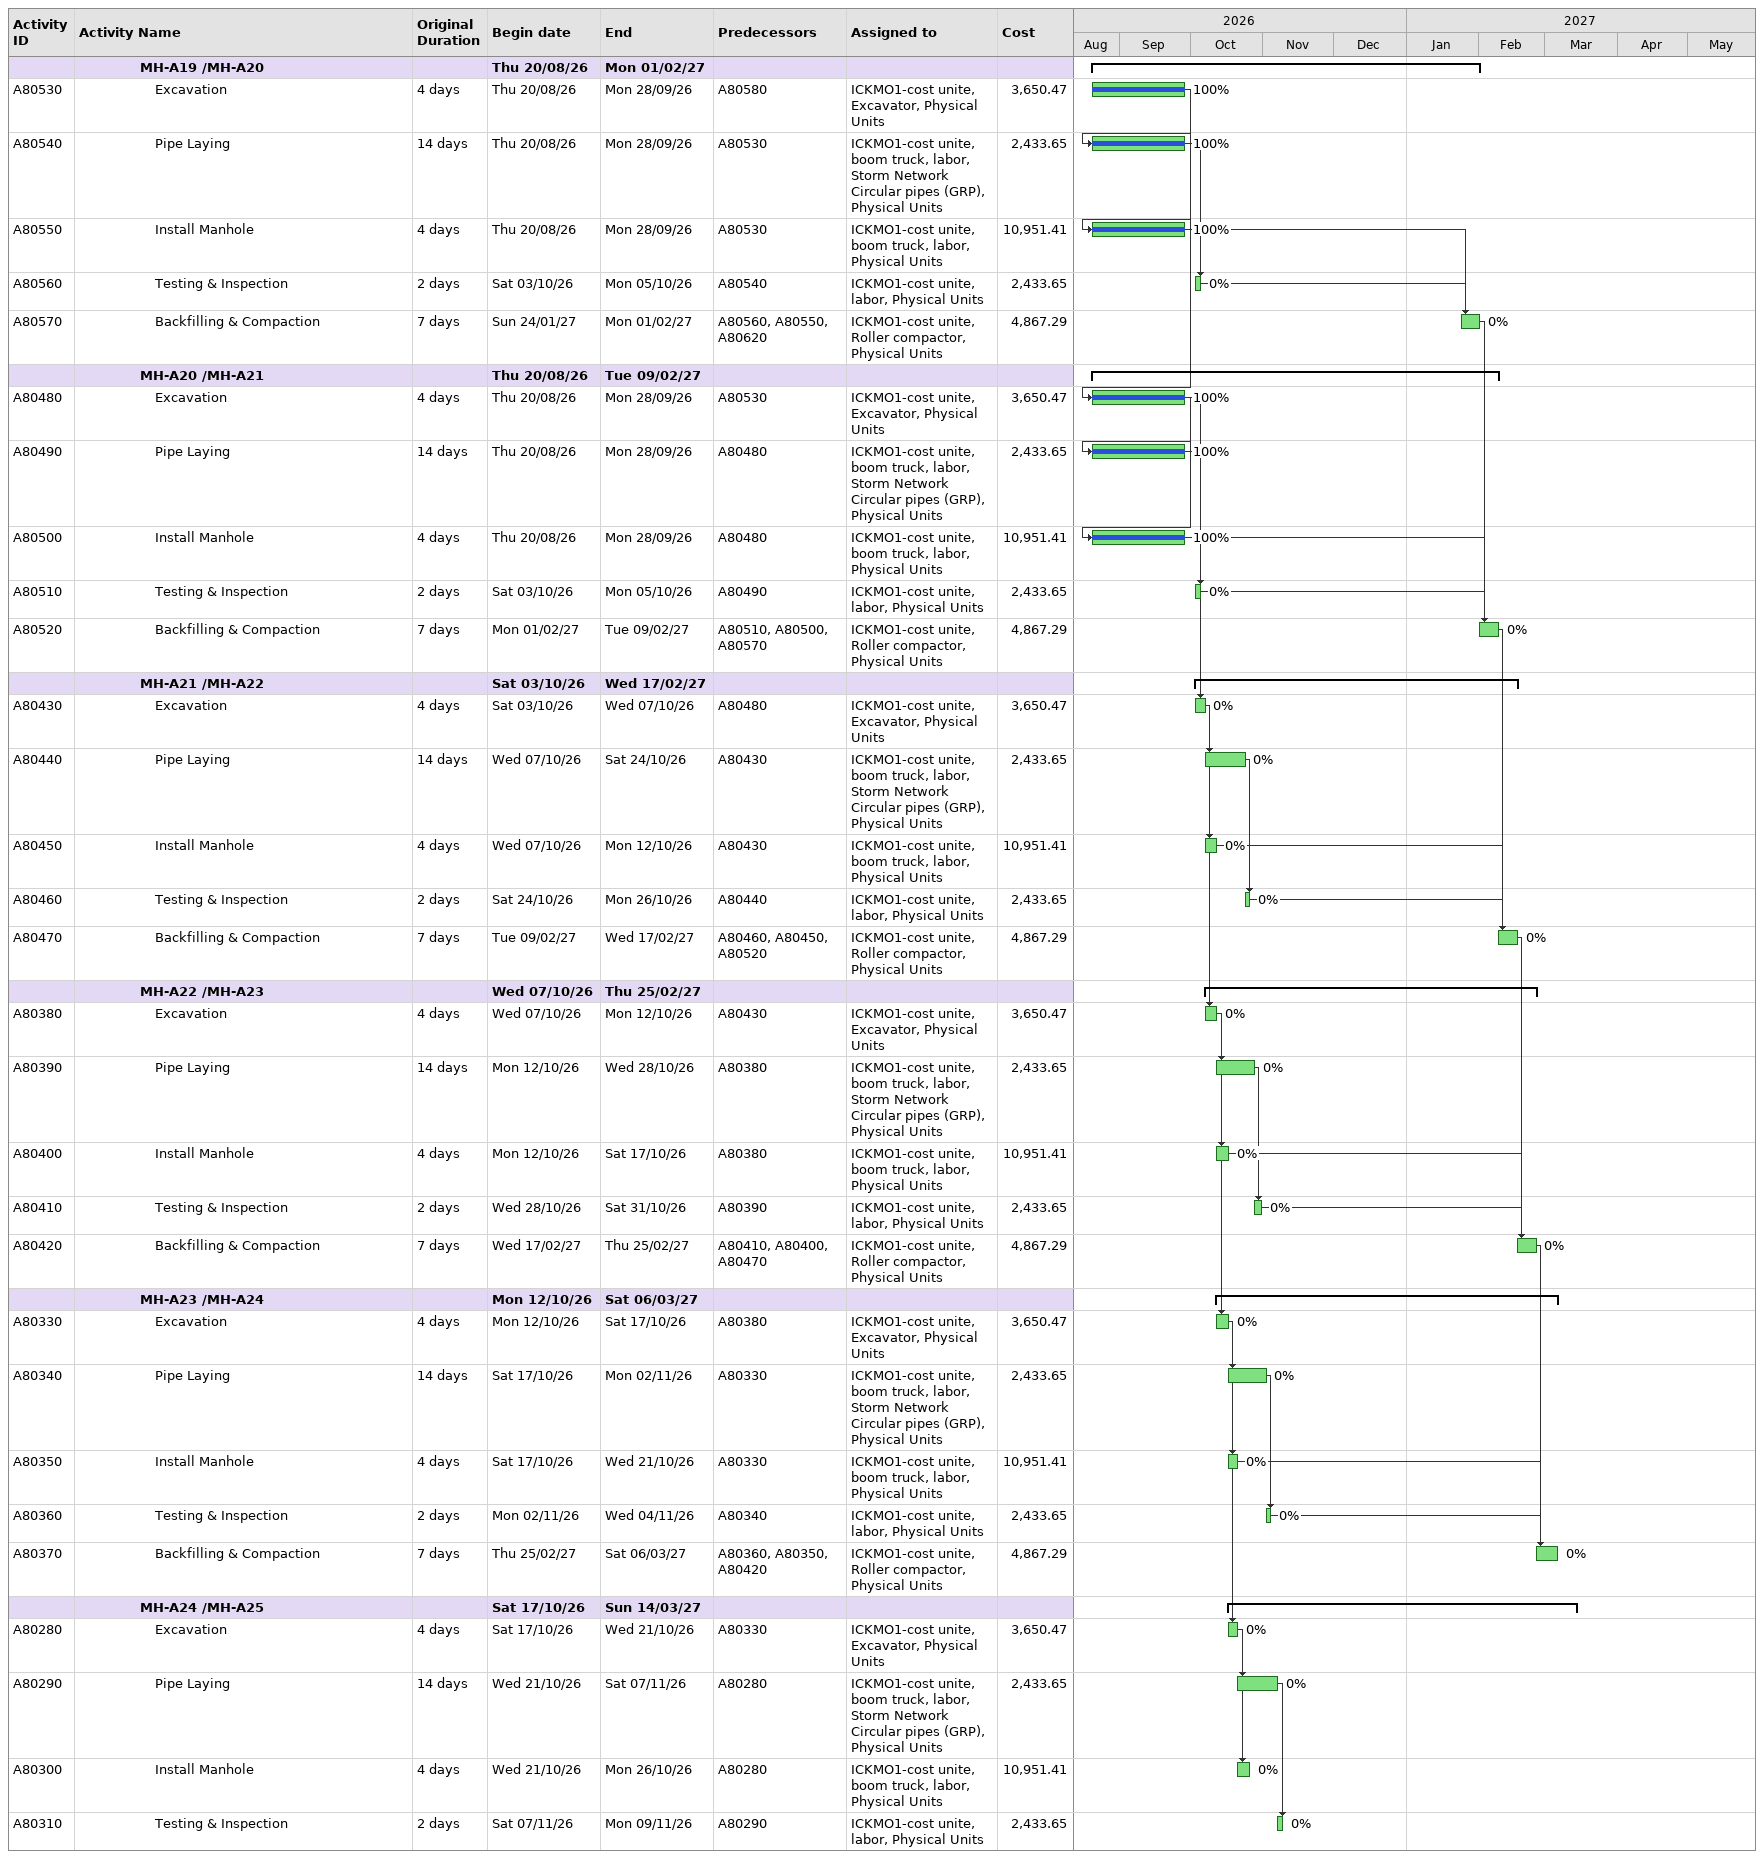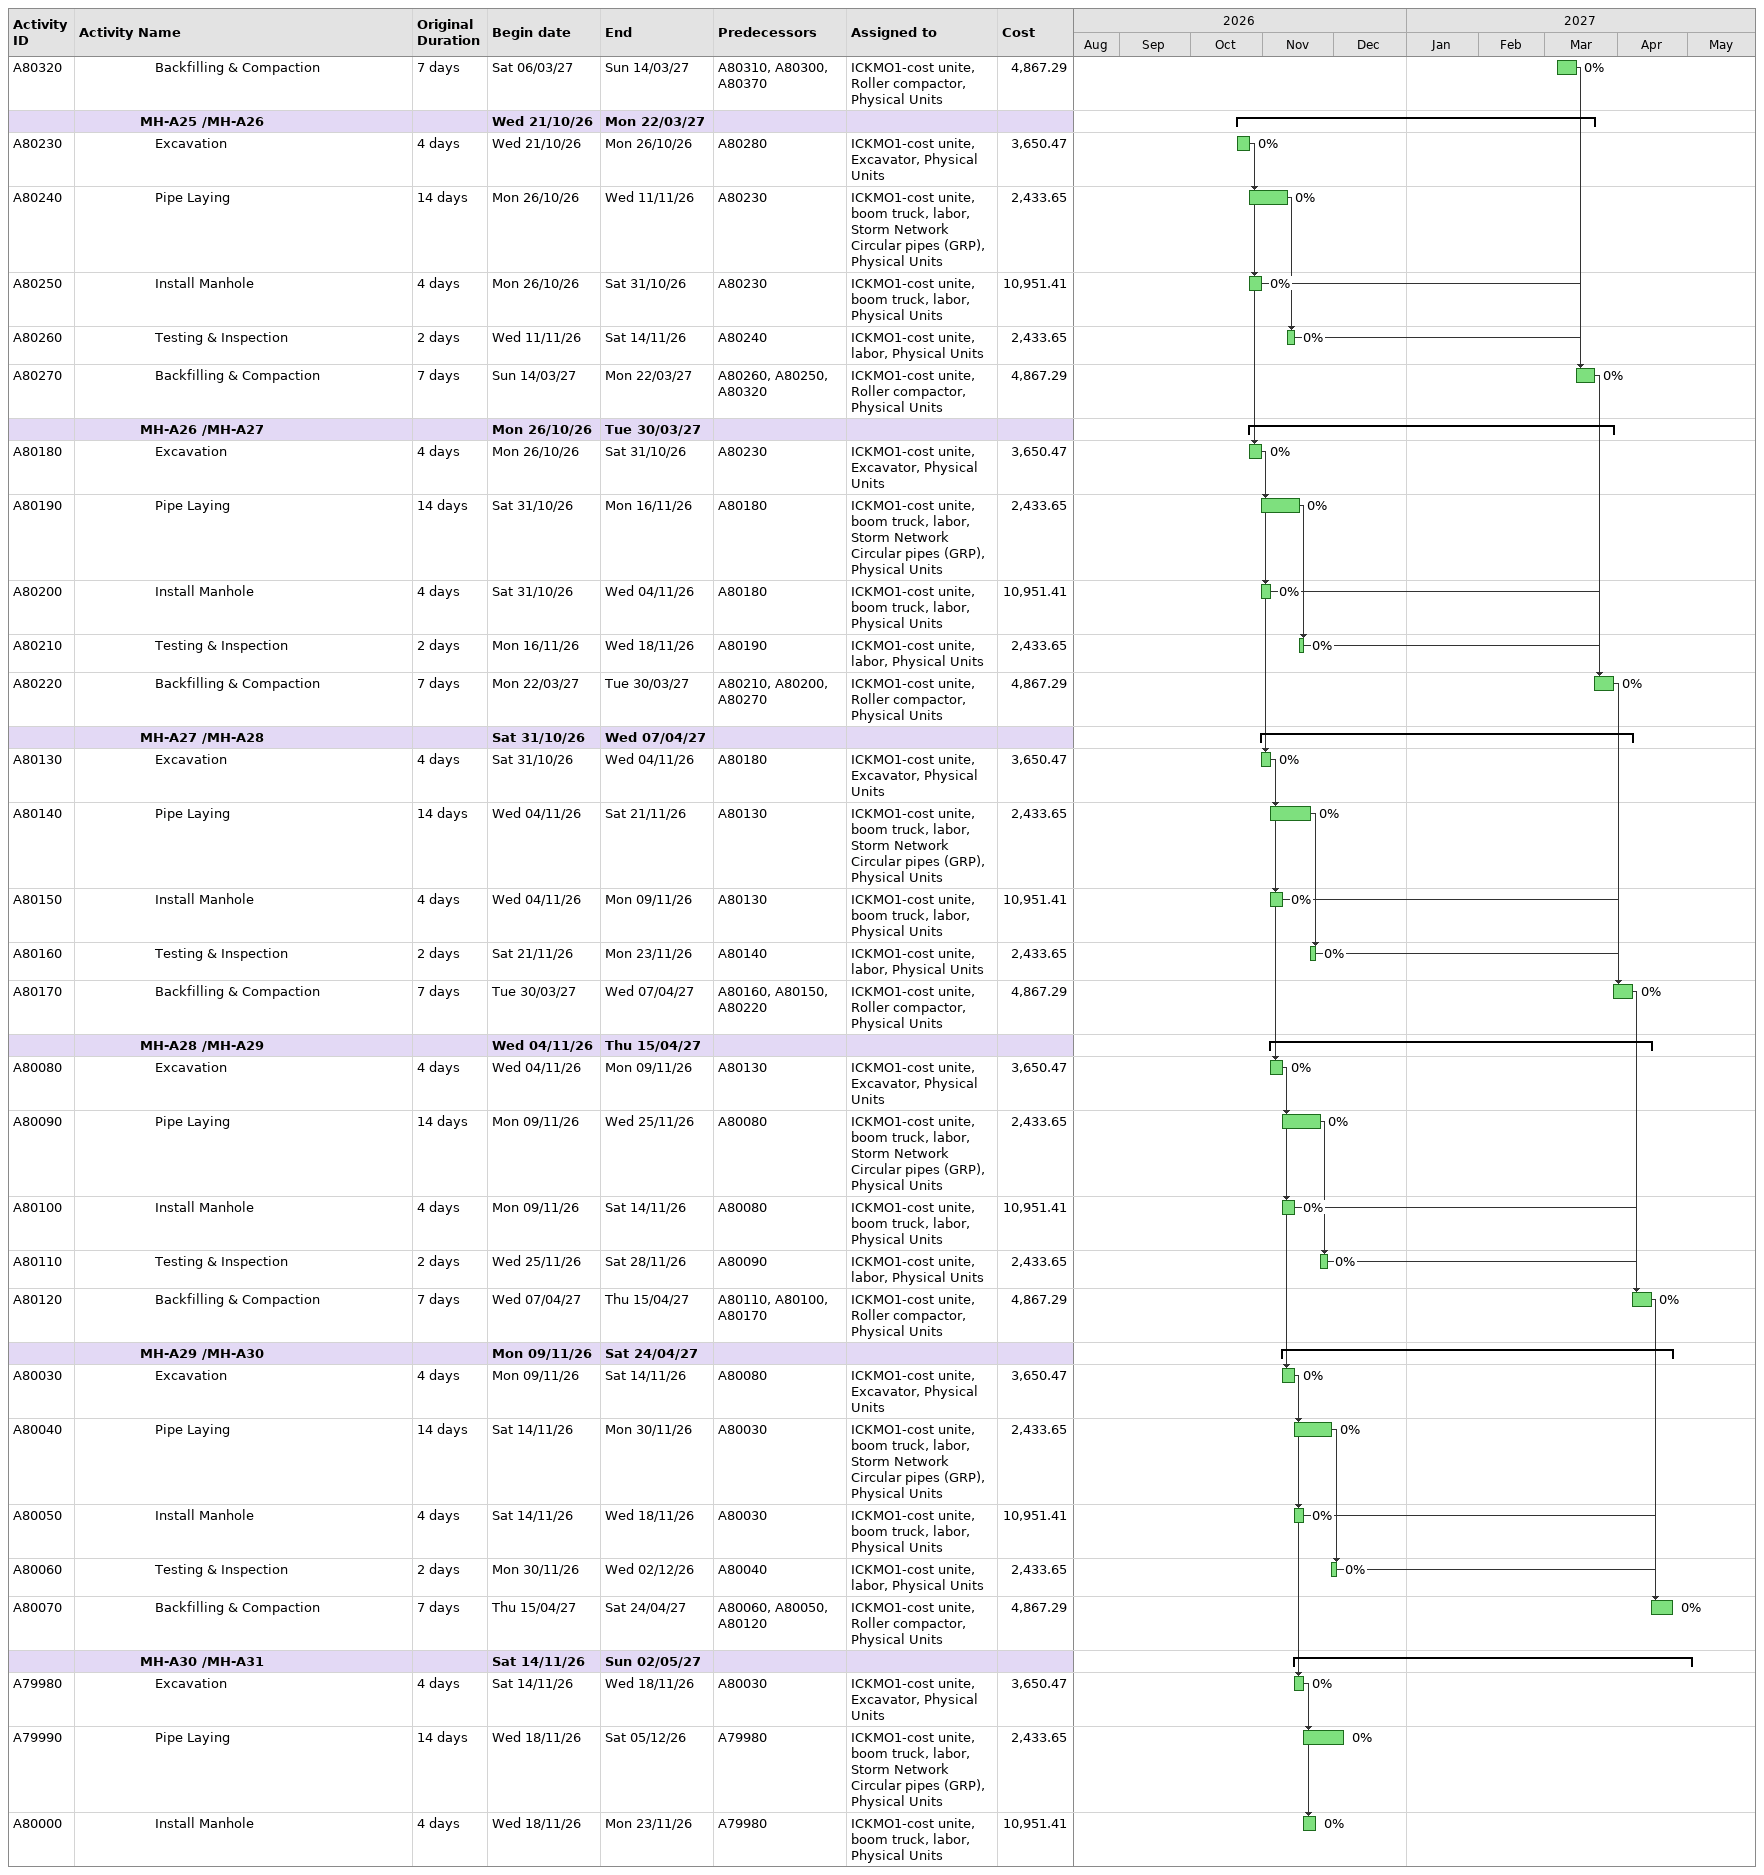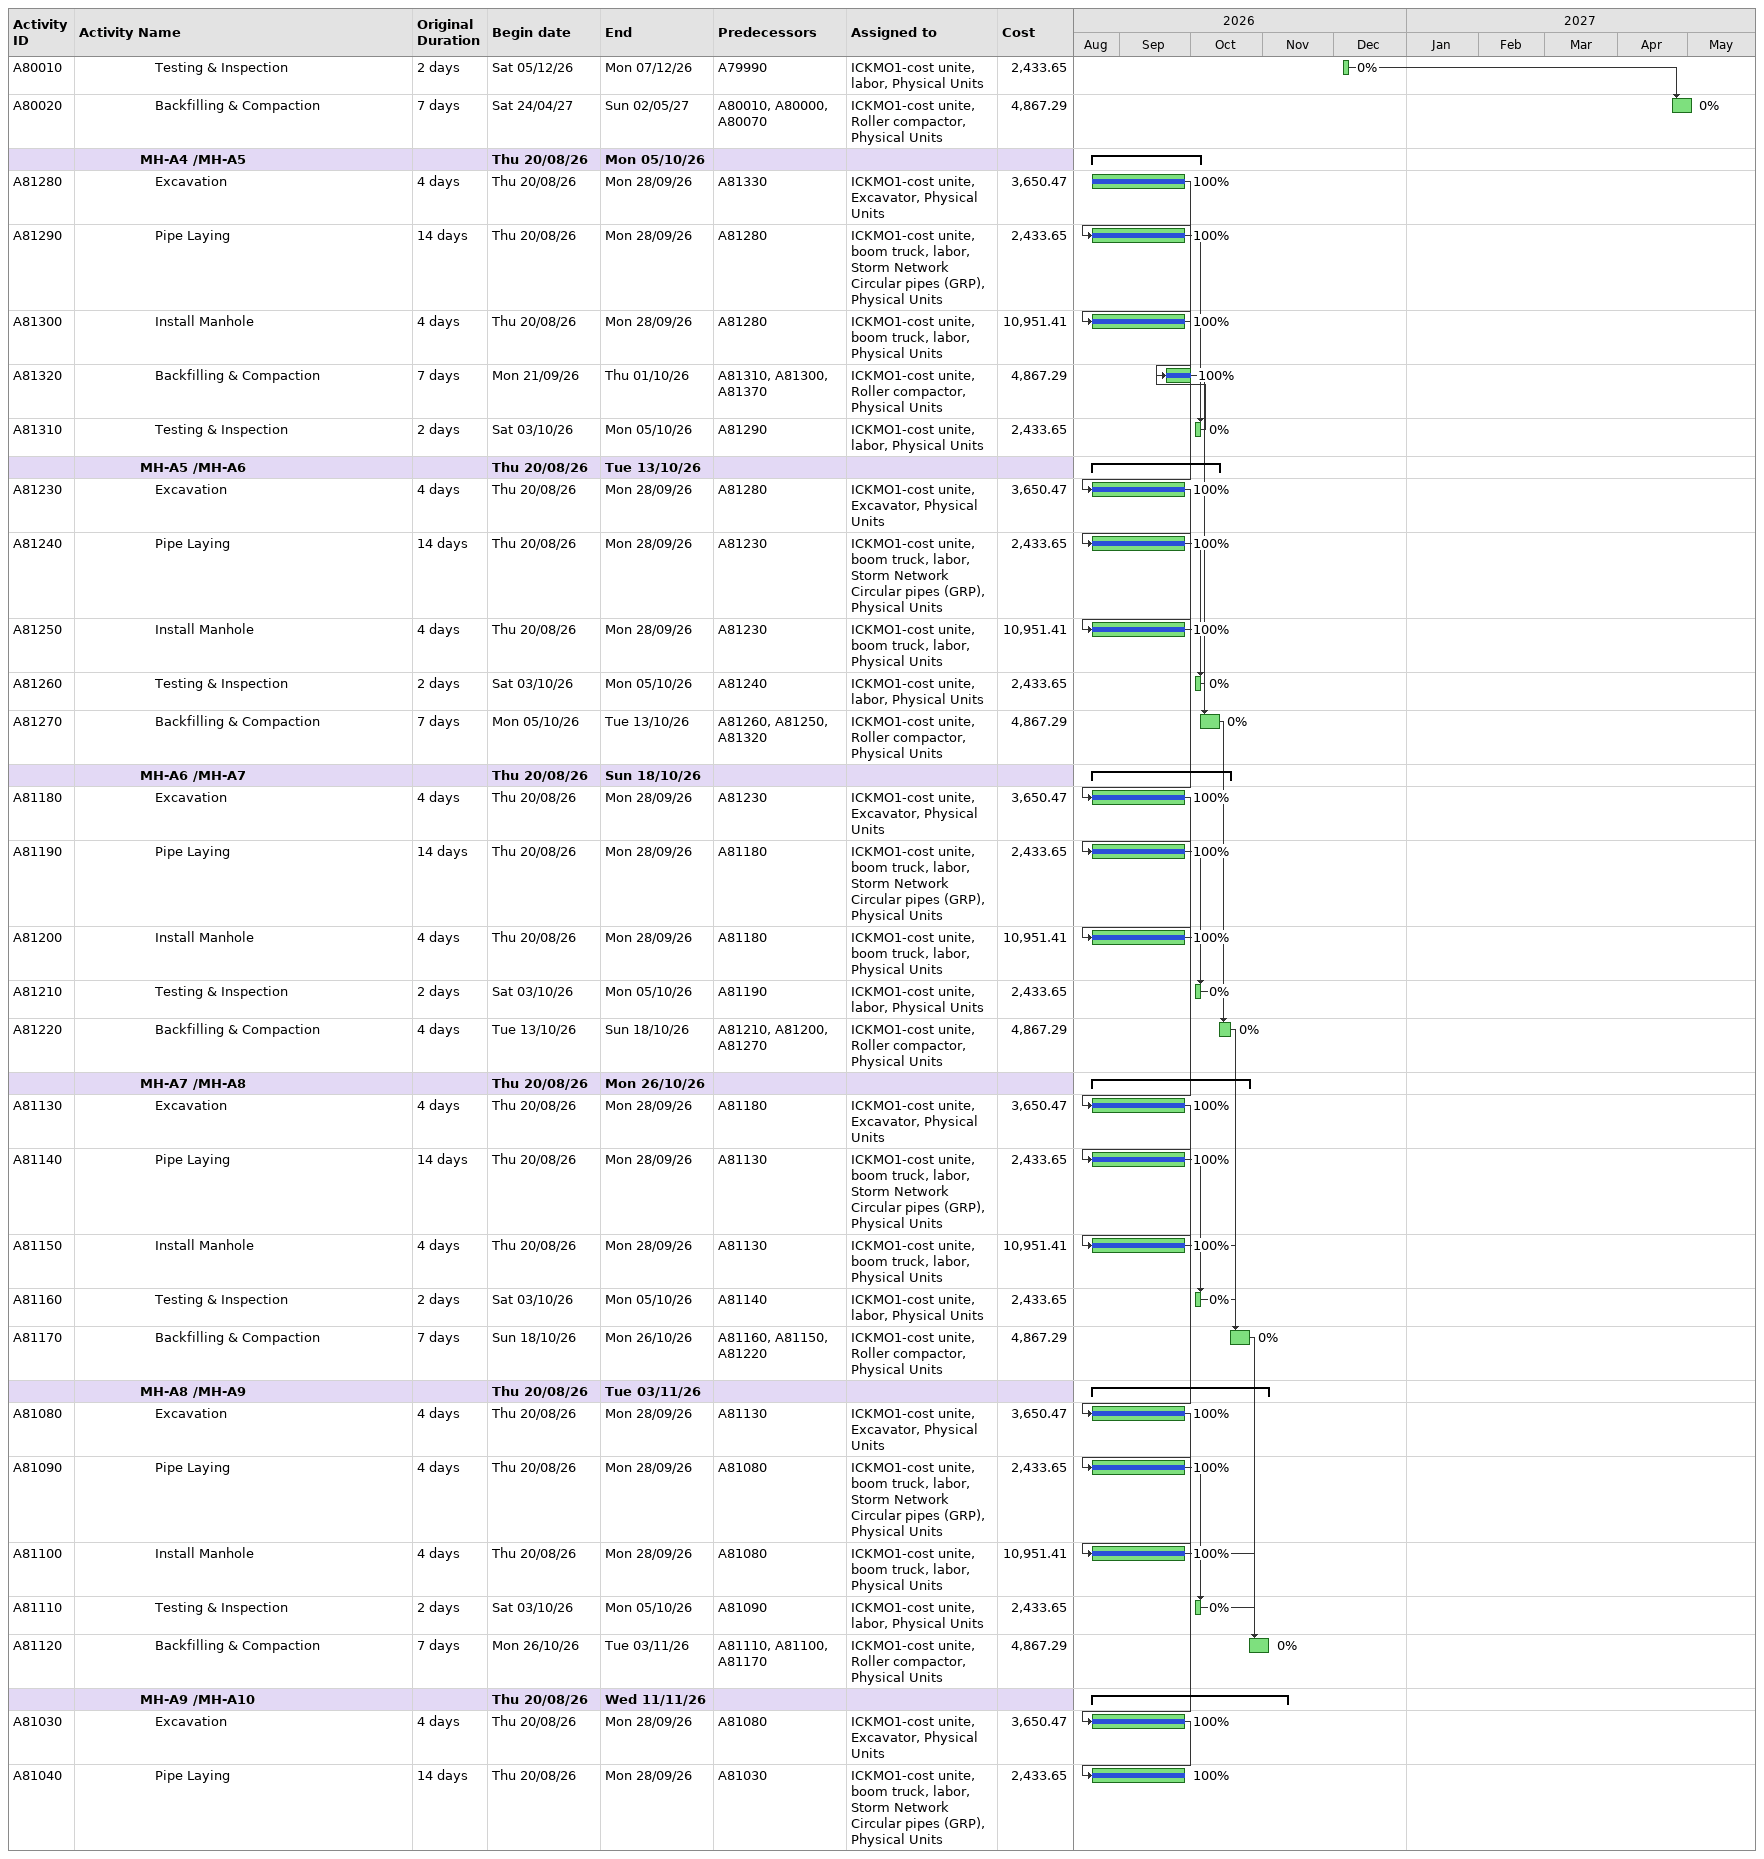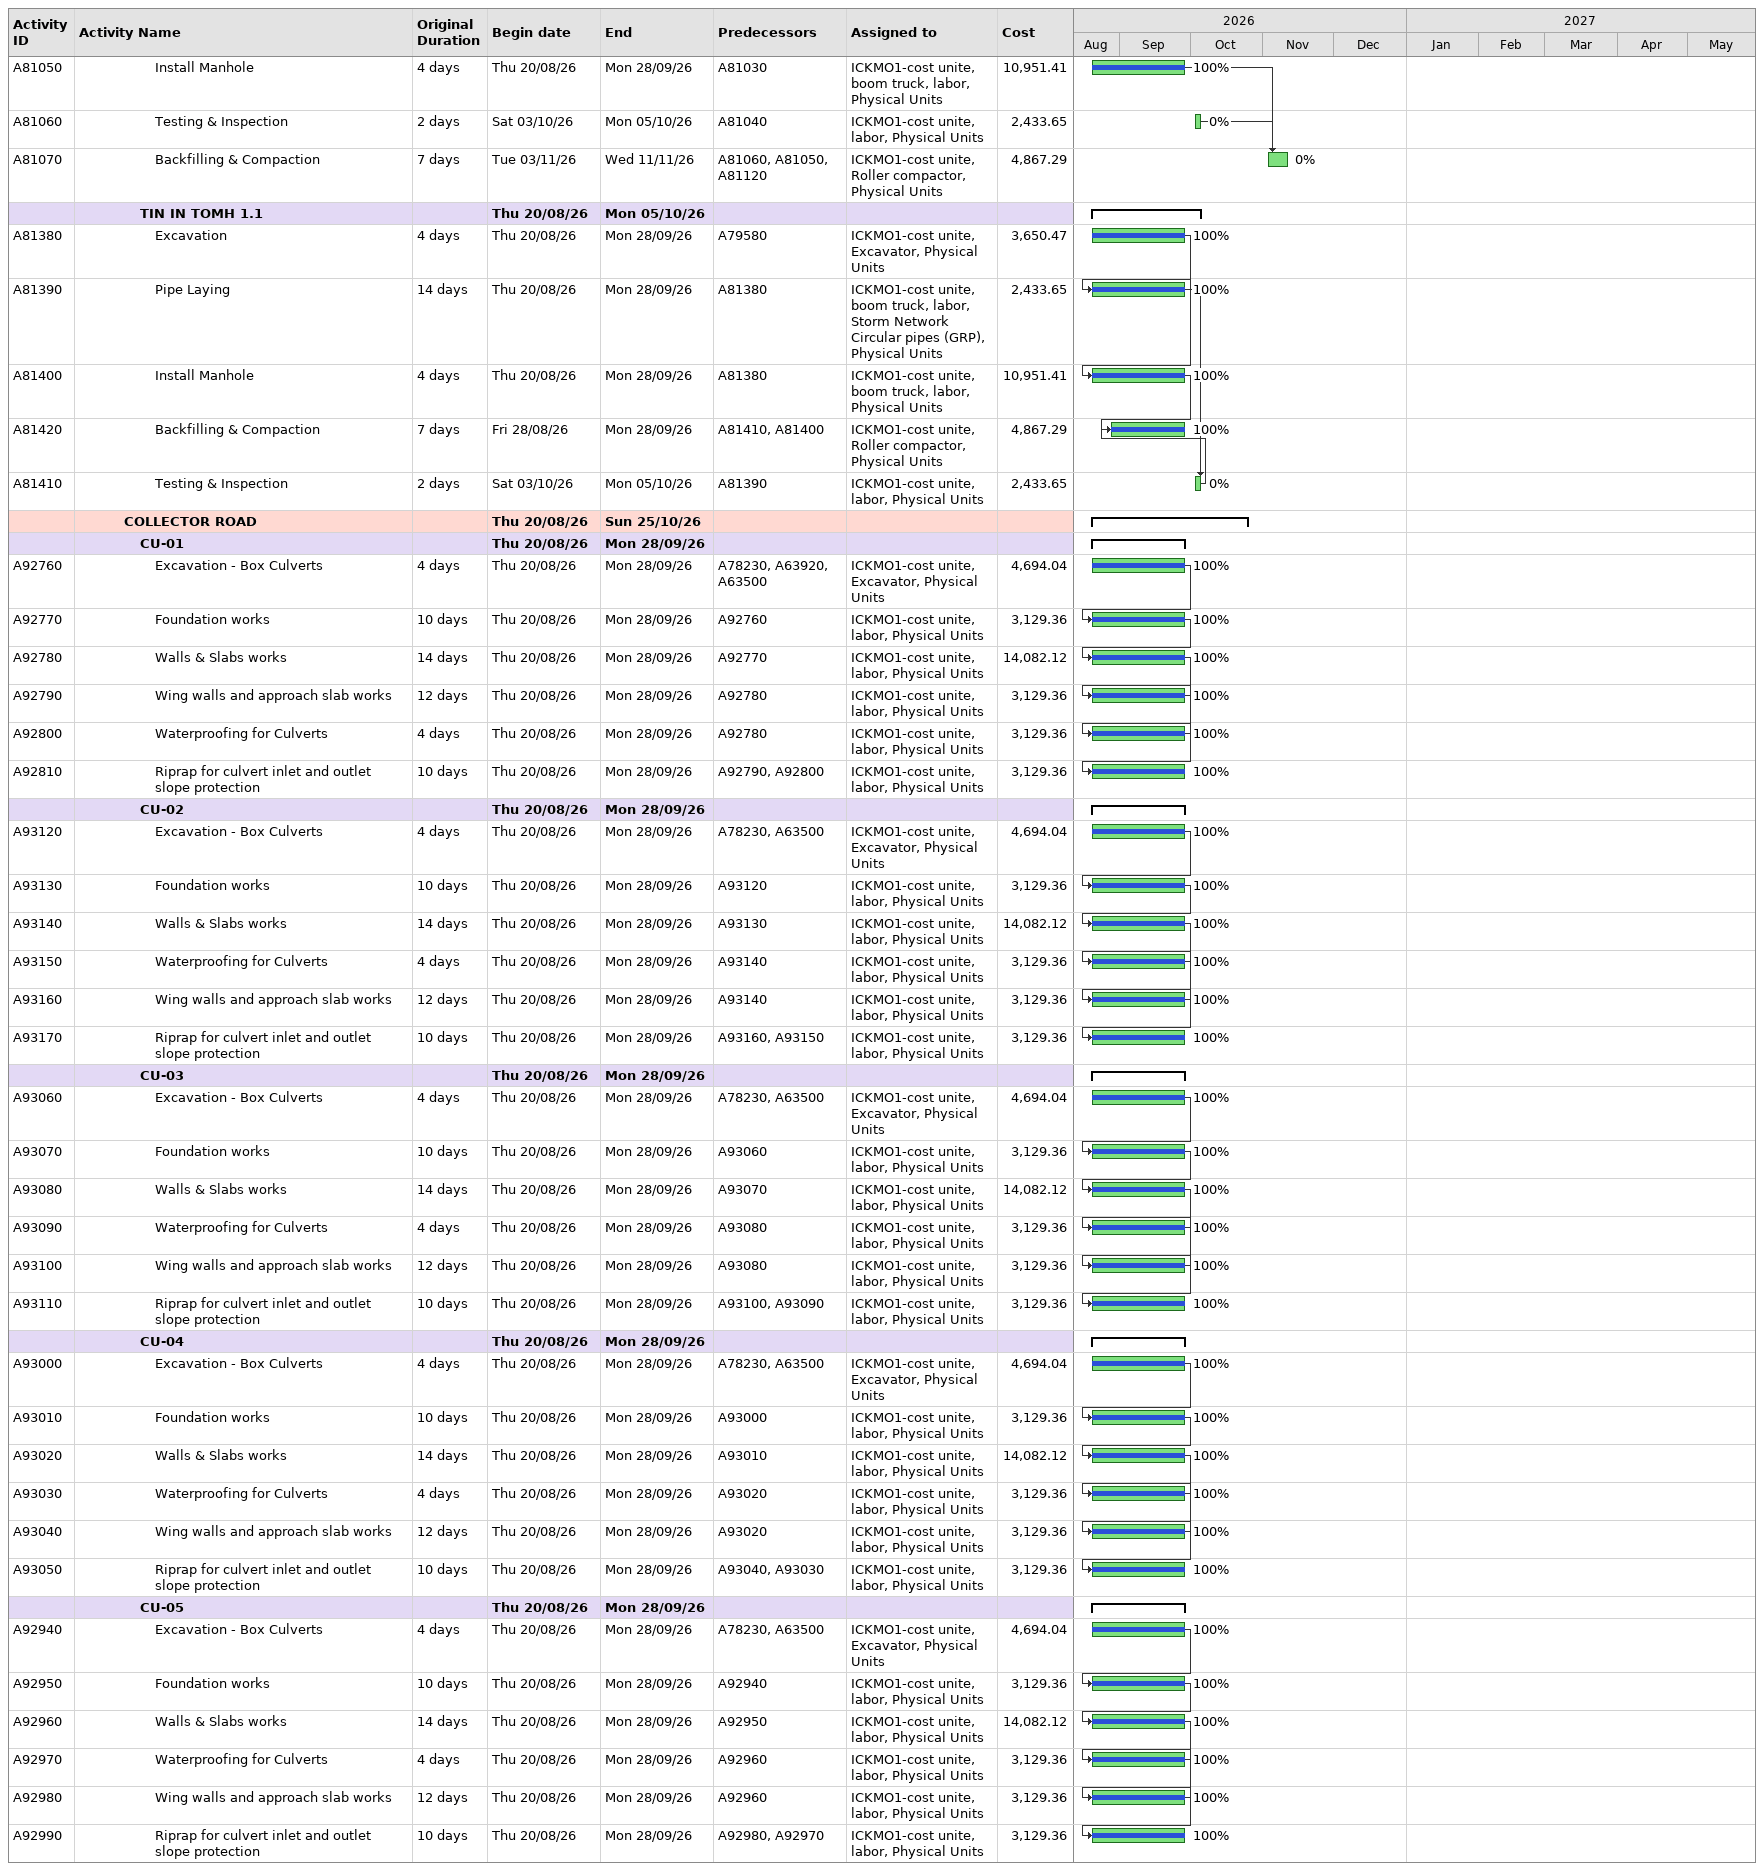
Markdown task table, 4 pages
| ID | Level | Task | Original duration | Start | Finish | Predecessors | Resources | % complete | Cost |
|---|---|---|---|---|---|---|---|---|---|
|  | 5 | **MH-A19 /MH-A20** |  | 2026-08-20 | 2027-02-01 |  |  |  |  |
| A80530 | 6 | Excavation | 4d | 2026-08-20 | 2026-09-28 | A80580 | ICKMO1-cost unite, Excavator, Physical Units | 100 | 3650.47 |
| A80540 | 6 | Pipe Laying | 14d | 2026-08-20 | 2026-09-28 | A80530 | ICKMO1-cost unite, boom truck, labor, Storm Network Circular pipes (GRP), Physical Units | 100 | 2433.65 |
| A80550 | 6 | Install Manhole | 4d | 2026-08-20 | 2026-09-28 | A80530 | ICKMO1-cost unite, boom truck, labor, Physical Units | 100 | 10951.41 |
| A80560 | 6 | Testing & Inspection | 2d | 2026-10-03 | 2026-10-05 | A80540 | ICKMO1-cost unite, labor, Physical Units | 0 | 2433.65 |
| A80570 | 6 | Backfilling & Compaction | 7d | 2027-01-24 | 2027-02-01 | A80560, A80550, A80620 | ICKMO1-cost unite, Roller compactor, Physical Units | 0 | 4867.29 |
|  | 5 | **MH-A20 /MH-A21** |  | 2026-08-20 | 2027-02-09 |  |  |  |  |
| A80480 | 6 | Excavation | 4d | 2026-08-20 | 2026-09-28 | A80530 | ICKMO1-cost unite, Excavator, Physical Units | 100 | 3650.47 |
| A80490 | 6 | Pipe Laying | 14d | 2026-08-20 | 2026-09-28 | A80480 | ICKMO1-cost unite, boom truck, labor, Storm Network Circular pipes (GRP), Physical Units | 100 | 2433.65 |
| A80500 | 6 | Install Manhole | 4d | 2026-08-20 | 2026-09-28 | A80480 | ICKMO1-cost unite, boom truck, labor, Physical Units | 100 | 10951.41 |
| A80510 | 6 | Testing & Inspection | 2d | 2026-10-03 | 2026-10-05 | A80490 | ICKMO1-cost unite, labor, Physical Units | 0 | 2433.65 |
| A80520 | 6 | Backfilling & Compaction | 7d | 2027-02-01 | 2027-02-09 | A80510, A80500, A80570 | ICKMO1-cost unite, Roller compactor, Physical Units | 0 | 4867.29 |
|  | 5 | **MH-A21 /MH-A22** |  | 2026-10-03 | 2027-02-17 |  |  |  |  |
| A80430 | 6 | Excavation | 4d | 2026-10-03 | 2026-10-07 | A80480 | ICKMO1-cost unite, Excavator, Physical Units | 0 | 3650.47 |
| A80440 | 6 | Pipe Laying | 14d | 2026-10-07 | 2026-10-24 | A80430 | ICKMO1-cost unite, boom truck, labor, Storm Network Circular pipes (GRP), Physical Units | 0 | 2433.65 |
| A80450 | 6 | Install Manhole | 4d | 2026-10-07 | 2026-10-12 | A80430 | ICKMO1-cost unite, boom truck, labor, Physical Units | 0 | 10951.41 |
| A80460 | 6 | Testing & Inspection | 2d | 2026-10-24 | 2026-10-26 | A80440 | ICKMO1-cost unite, labor, Physical Units | 0 | 2433.65 |
| A80470 | 6 | Backfilling & Compaction | 7d | 2027-02-09 | 2027-02-17 | A80460, A80450, A80520 | ICKMO1-cost unite, Roller compactor, Physical Units | 0 | 4867.29 |
|  | 5 | **MH-A22 /MH-A23** |  | 2026-10-07 | 2027-02-25 |  |  |  |  |
| A80380 | 6 | Excavation | 4d | 2026-10-07 | 2026-10-12 | A80430 | ICKMO1-cost unite, Excavator, Physical Units | 0 | 3650.47 |
| A80390 | 6 | Pipe Laying | 14d | 2026-10-12 | 2026-10-28 | A80380 | ICKMO1-cost unite, boom truck, labor, Storm Network Circular pipes (GRP), Physical Units | 0 | 2433.65 |
| A80400 | 6 | Install Manhole | 4d | 2026-10-12 | 2026-10-17 | A80380 | ICKMO1-cost unite, boom truck, labor, Physical Units | 0 | 10951.41 |
| A80410 | 6 | Testing & Inspection | 2d | 2026-10-28 | 2026-10-31 | A80390 | ICKMO1-cost unite, labor, Physical Units | 0 | 2433.65 |
| A80420 | 6 | Backfilling & Compaction | 7d | 2027-02-17 | 2027-02-25 | A80410, A80400, A80470 | ICKMO1-cost unite, Roller compactor, Physical Units | 0 | 4867.29 |
|  | 5 | **MH-A23 /MH-A24** |  | 2026-10-12 | 2027-03-06 |  |  |  |  |
| A80330 | 6 | Excavation | 4d | 2026-10-12 | 2026-10-17 | A80380 | ICKMO1-cost unite, Excavator, Physical Units | 0 | 3650.47 |
| A80340 | 6 | Pipe Laying | 14d | 2026-10-17 | 2026-11-02 | A80330 | ICKMO1-cost unite, boom truck, labor, Storm Network Circular pipes (GRP), Physical Units | 0 | 2433.65 |
| A80350 | 6 | Install Manhole | 4d | 2026-10-17 | 2026-10-21 | A80330 | ICKMO1-cost unite, boom truck, labor, Physical Units | 0 | 10951.41 |
| A80360 | 6 | Testing & Inspection | 2d | 2026-11-02 | 2026-11-04 | A80340 | ICKMO1-cost unite, labor, Physical Units | 0 | 2433.65 |
| A80370 | 6 | Backfilling & Compaction | 7d | 2027-02-25 | 2027-03-06 | A80360, A80350, A80420 | ICKMO1-cost unite, Roller compactor, Physical Units | 0 | 4867.29 |
|  | 5 | **MH-A24 /MH-A25** |  | 2026-10-17 | 2027-03-14 |  |  |  |  |
| A80280 | 6 | Excavation | 4d | 2026-10-17 | 2026-10-21 | A80330 | ICKMO1-cost unite, Excavator, Physical Units | 0 | 3650.47 |
| A80290 | 6 | Pipe Laying | 14d | 2026-10-21 | 2026-11-07 | A80280 | ICKMO1-cost unite, boom truck, labor, Storm Network Circular pipes (GRP), Physical Units | 0 | 2433.65 |
| A80300 | 6 | Install Manhole | 4d | 2026-10-21 | 2026-10-26 | A80280 | ICKMO1-cost unite, boom truck, labor, Physical Units | 0 | 10951.41 |
| A80310 | 6 | Testing & Inspection | 2d | 2026-11-07 | 2026-11-09 | A80290 | ICKMO1-cost unite, labor, Physical Units | 0 | 2433.65 |
| A80320 | 6 | Backfilling & Compaction | 7d | 2027-03-06 | 2027-03-14 | A80310, A80300, A80370 | ICKMO1-cost unite, Roller compactor, Physical Units | 0 | 4867.29 |
|  | 5 | **MH-A25 /MH-A26** |  | 2026-10-21 | 2027-03-22 |  |  |  |  |
| A80230 | 6 | Excavation | 4d | 2026-10-21 | 2026-10-26 | A80280 | ICKMO1-cost unite, Excavator, Physical Units | 0 | 3650.47 |
| A80240 | 6 | Pipe Laying | 14d | 2026-10-26 | 2026-11-11 | A80230 | ICKMO1-cost unite, boom truck, labor, Storm Network Circular pipes (GRP), Physical Units | 0 | 2433.65 |
| A80250 | 6 | Install Manhole | 4d | 2026-10-26 | 2026-10-31 | A80230 | ICKMO1-cost unite, boom truck, labor, Physical Units | 0 | 10951.41 |
| A80260 | 6 | Testing & Inspection | 2d | 2026-11-11 | 2026-11-14 | A80240 | ICKMO1-cost unite, labor, Physical Units | 0 | 2433.65 |
| A80270 | 6 | Backfilling & Compaction | 7d | 2027-03-14 | 2027-03-22 | A80260, A80250, A80320 | ICKMO1-cost unite, Roller compactor, Physical Units | 0 | 4867.29 |
|  | 5 | **MH-A26 /MH-A27** |  | 2026-10-26 | 2027-03-30 |  |  |  |  |
| A80180 | 6 | Excavation | 4d | 2026-10-26 | 2026-10-31 | A80230 | ICKMO1-cost unite, Excavator, Physical Units | 0 | 3650.47 |
| A80190 | 6 | Pipe Laying | 14d | 2026-10-31 | 2026-11-16 | A80180 | ICKMO1-cost unite, boom truck, labor, Storm Network Circular pipes (GRP), Physical Units | 0 | 2433.65 |
| A80200 | 6 | Install Manhole | 4d | 2026-10-31 | 2026-11-04 | A80180 | ICKMO1-cost unite, boom truck, labor, Physical Units | 0 | 10951.41 |
| A80210 | 6 | Testing & Inspection | 2d | 2026-11-16 | 2026-11-18 | A80190 | ICKMO1-cost unite, labor, Physical Units | 0 | 2433.65 |
| A80220 | 6 | Backfilling & Compaction | 7d | 2027-03-22 | 2027-03-30 | A80210, A80200, A80270 | ICKMO1-cost unite, Roller compactor, Physical Units | 0 | 4867.29 |
|  | 5 | **MH-A27 /MH-A28** |  | 2026-10-31 | 2027-04-07 |  |  |  |  |
| A80130 | 6 | Excavation | 4d | 2026-10-31 | 2026-11-04 | A80180 | ICKMO1-cost unite, Excavator, Physical Units | 0 | 3650.47 |
| A80140 | 6 | Pipe Laying | 14d | 2026-11-04 | 2026-11-21 | A80130 | ICKMO1-cost unite, boom truck, labor, Storm Network Circular pipes (GRP), Physical Units | 0 | 2433.65 |
| A80150 | 6 | Install Manhole | 4d | 2026-11-04 | 2026-11-09 | A80130 | ICKMO1-cost unite, boom truck, labor, Physical Units | 0 | 10951.41 |
| A80160 | 6 | Testing & Inspection | 2d | 2026-11-21 | 2026-11-23 | A80140 | ICKMO1-cost unite, labor, Physical Units | 0 | 2433.65 |
| A80170 | 6 | Backfilling & Compaction | 7d | 2027-03-30 | 2027-04-07 | A80160, A80150, A80220 | ICKMO1-cost unite, Roller compactor, Physical Units | 0 | 4867.29 |
|  | 5 | **MH-A28 /MH-A29** |  | 2026-11-04 | 2027-04-15 |  |  |  |  |
| A80080 | 6 | Excavation | 4d | 2026-11-04 | 2026-11-09 | A80130 | ICKMO1-cost unite, Excavator, Physical Units | 0 | 3650.47 |
| A80090 | 6 | Pipe Laying | 14d | 2026-11-09 | 2026-11-25 | A80080 | ICKMO1-cost unite, boom truck, labor, Storm Network Circular pipes (GRP), Physical Units | 0 | 2433.65 |
| A80100 | 6 | Install Manhole | 4d | 2026-11-09 | 2026-11-14 | A80080 | ICKMO1-cost unite, boom truck, labor, Physical Units | 0 | 10951.41 |
| A80110 | 6 | Testing & Inspection | 2d | 2026-11-25 | 2026-11-28 | A80090 | ICKMO1-cost unite, labor, Physical Units | 0 | 2433.65 |
| A80120 | 6 | Backfilling & Compaction | 7d | 2027-04-07 | 2027-04-15 | A80110, A80100, A80170 | ICKMO1-cost unite, Roller compactor, Physical Units | 0 | 4867.29 |
|  | 5 | **MH-A29 /MH-A30** |  | 2026-11-09 | 2027-04-24 |  |  |  |  |
| A80030 | 6 | Excavation | 4d | 2026-11-09 | 2026-11-14 | A80080 | ICKMO1-cost unite, Excavator, Physical Units | 0 | 3650.47 |
| A80040 | 6 | Pipe Laying | 14d | 2026-11-14 | 2026-11-30 | A80030 | ICKMO1-cost unite, boom truck, labor, Storm Network Circular pipes (GRP), Physical Units | 0 | 2433.65 |
| A80050 | 6 | Install Manhole | 4d | 2026-11-14 | 2026-11-18 | A80030 | ICKMO1-cost unite, boom truck, labor, Physical Units | 0 | 10951.41 |
| A80060 | 6 | Testing & Inspection | 2d | 2026-11-30 | 2026-12-02 | A80040 | ICKMO1-cost unite, labor, Physical Units | 0 | 2433.65 |
| A80070 | 6 | Backfilling & Compaction | 7d | 2027-04-15 | 2027-04-24 | A80060, A80050, A80120 | ICKMO1-cost unite, Roller compactor, Physical Units | 0 | 4867.29 |
|  | 5 | **MH-A30 /MH-A31** |  | 2026-11-14 | 2027-05-02 |  |  |  |  |
| A79980 | 6 | Excavation | 4d | 2026-11-14 | 2026-11-18 | A80030 | ICKMO1-cost unite, Excavator, Physical Units | 0 | 3650.47 |
| A79990 | 6 | Pipe Laying | 14d | 2026-11-18 | 2026-12-05 | A79980 | ICKMO1-cost unite, boom truck, labor, Storm Network Circular pipes (GRP), Physical Units | 0 | 2433.65 |
| A80000 | 6 | Install Manhole | 4d | 2026-11-18 | 2026-11-23 | A79980 | ICKMO1-cost unite, boom truck, labor, Physical Units | 0 | 10951.41 |
| A80010 | 6 | Testing & Inspection | 2d | 2026-12-05 | 2026-12-07 | A79990 | ICKMO1-cost unite, labor, Physical Units | 0 | 2433.65 |
| A80020 | 6 | Backfilling & Compaction | 7d | 2027-04-24 | 2027-05-02 | A80010, A80000, A80070 | ICKMO1-cost unite, Roller compactor, Physical Units | 0 | 4867.29 |
|  | 5 | **MH-A4 /MH-A5** |  | 2026-08-20 | 2026-10-05 |  |  |  |  |
| A81280 | 6 | Excavation | 4d | 2026-08-20 | 2026-09-28 | A81330 | ICKMO1-cost unite, Excavator, Physical Units | 100 | 3650.47 |
| A81290 | 6 | Pipe Laying | 14d | 2026-08-20 | 2026-09-28 | A81280 | ICKMO1-cost unite, boom truck, labor, Storm Network Circular pipes (GRP), Physical Units | 100 | 2433.65 |
| A81300 | 6 | Install Manhole | 4d | 2026-08-20 | 2026-09-28 | A81280 | ICKMO1-cost unite, boom truck, labor, Physical Units | 100 | 10951.41 |
| A81320 | 6 | Backfilling & Compaction | 7d | 2026-09-21 | 2026-10-01 | A81310, A81300, A81370 | ICKMO1-cost unite, Roller compactor, Physical Units | 100 | 4867.29 |
| A81310 | 6 | Testing & Inspection | 2d | 2026-10-03 | 2026-10-05 | A81290 | ICKMO1-cost unite, labor, Physical Units | 0 | 2433.65 |
|  | 5 | **MH-A5 /MH-A6** |  | 2026-08-20 | 2026-10-13 |  |  |  |  |
| A81230 | 6 | Excavation | 4d | 2026-08-20 | 2026-09-28 | A81280 | ICKMO1-cost unite, Excavator, Physical Units | 100 | 3650.47 |
| A81240 | 6 | Pipe Laying | 14d | 2026-08-20 | 2026-09-28 | A81230 | ICKMO1-cost unite, boom truck, labor, Storm Network Circular pipes (GRP), Physical Units | 100 | 2433.65 |
| A81250 | 6 | Install Manhole | 4d | 2026-08-20 | 2026-09-28 | A81230 | ICKMO1-cost unite, boom truck, labor, Physical Units | 100 | 10951.41 |
| A81260 | 6 | Testing & Inspection | 2d | 2026-10-03 | 2026-10-05 | A81240 | ICKMO1-cost unite, labor, Physical Units | 0 | 2433.65 |
| A81270 | 6 | Backfilling & Compaction | 7d | 2026-10-05 | 2026-10-13 | A81260, A81250, A81320 | ICKMO1-cost unite, Roller compactor, Physical Units | 0 | 4867.29 |
|  | 5 | **MH-A6 /MH-A7** |  | 2026-08-20 | 2026-10-18 |  |  |  |  |
| A81180 | 6 | Excavation | 4d | 2026-08-20 | 2026-09-28 | A81230 | ICKMO1-cost unite, Excavator, Physical Units | 100 | 3650.47 |
| A81190 | 6 | Pipe Laying | 14d | 2026-08-20 | 2026-09-28 | A81180 | ICKMO1-cost unite, boom truck, labor, Storm Network Circular pipes (GRP), Physical Units | 100 | 2433.65 |
| A81200 | 6 | Install Manhole | 4d | 2026-08-20 | 2026-09-28 | A81180 | ICKMO1-cost unite, boom truck, labor, Physical Units | 100 | 10951.41 |
| A81210 | 6 | Testing & Inspection | 2d | 2026-10-03 | 2026-10-05 | A81190 | ICKMO1-cost unite, labor, Physical Units | 0 | 2433.65 |
| A81220 | 6 | Backfilling & Compaction | 4d | 2026-10-13 | 2026-10-18 | A81210, A81200, A81270 | ICKMO1-cost unite, Roller compactor, Physical Units | 0 | 4867.29 |
|  | 5 | **MH-A7 /MH-A8** |  | 2026-08-20 | 2026-10-26 |  |  |  |  |
| A81130 | 6 | Excavation | 4d | 2026-08-20 | 2026-09-28 | A81180 | ICKMO1-cost unite, Excavator, Physical Units | 100 | 3650.47 |
| A81140 | 6 | Pipe Laying | 14d | 2026-08-20 | 2026-09-28 | A81130 | ICKMO1-cost unite, boom truck, labor, Storm Network Circular pipes (GRP), Physical Units | 100 | 2433.65 |
| A81150 | 6 | Install Manhole | 4d | 2026-08-20 | 2026-09-28 | A81130 | ICKMO1-cost unite, boom truck, labor, Physical Units | 100 | 10951.41 |
| A81160 | 6 | Testing & Inspection | 2d | 2026-10-03 | 2026-10-05 | A81140 | ICKMO1-cost unite, labor, Physical Units | 0 | 2433.65 |
| A81170 | 6 | Backfilling & Compaction | 7d | 2026-10-18 | 2026-10-26 | A81160, A81150, A81220 | ICKMO1-cost unite, Roller compactor, Physical Units | 0 | 4867.29 |
|  | 5 | **MH-A8 /MH-A9** |  | 2026-08-20 | 2026-11-03 |  |  |  |  |
| A81080 | 6 | Excavation | 4d | 2026-08-20 | 2026-09-28 | A81130 | ICKMO1-cost unite, Excavator, Physical Units | 100 | 3650.47 |
| A81090 | 6 | Pipe Laying | 4d | 2026-08-20 | 2026-09-28 | A81080 | ICKMO1-cost unite, boom truck, labor, Storm Network Circular pipes (GRP), Physical Units | 100 | 2433.65 |
| A81100 | 6 | Install Manhole | 4d | 2026-08-20 | 2026-09-28 | A81080 | ICKMO1-cost unite, boom truck, labor, Physical Units | 100 | 10951.41 |
| A81110 | 6 | Testing & Inspection | 2d | 2026-10-03 | 2026-10-05 | A81090 | ICKMO1-cost unite, labor, Physical Units | 0 | 2433.65 |
| A81120 | 6 | Backfilling & Compaction | 7d | 2026-10-26 | 2026-11-03 | A81110, A81100, A81170 | ICKMO1-cost unite, Roller compactor, Physical Units | 0 | 4867.29 |
|  | 5 | **MH-A9 /MH-A10** |  | 2026-08-20 | 2026-11-11 |  |  |  |  |
| A81030 | 6 | Excavation | 4d | 2026-08-20 | 2026-09-28 | A81080 | ICKMO1-cost unite, Excavator, Physical Units | 100 | 3650.47 |
| A81040 | 6 | Pipe Laying | 14d | 2026-08-20 | 2026-09-28 | A81030 | ICKMO1-cost unite, boom truck, labor, Storm Network Circular pipes (GRP), Physical Units | 100 | 2433.65 |
| A81050 | 6 | Install Manhole | 4d | 2026-08-20 | 2026-09-28 | A81030 | ICKMO1-cost unite, boom truck, labor, Physical Units | 100 | 10951.41 |
| A81060 | 6 | Testing & Inspection | 2d | 2026-10-03 | 2026-10-05 | A81040 | ICKMO1-cost unite, labor, Physical Units | 0 | 2433.65 |
| A81070 | 6 | Backfilling & Compaction | 7d | 2026-11-03 | 2026-11-11 | A81060, A81050, A81120 | ICKMO1-cost unite, Roller compactor, Physical Units | 0 | 4867.29 |
|  | 5 | **TIN IN TOMH 1.1** |  | 2026-08-20 | 2026-10-05 |  |  |  |  |
| A81380 | 6 | Excavation | 4d | 2026-08-20 | 2026-09-28 | A79580 | ICKMO1-cost unite, Excavator, Physical Units | 100 | 3650.47 |
| A81390 | 6 | Pipe Laying | 14d | 2026-08-20 | 2026-09-28 | A81380 | ICKMO1-cost unite, boom truck, labor, Storm Network Circular pipes (GRP), Physical Units | 100 | 2433.65 |
| A81400 | 6 | Install Manhole | 4d | 2026-08-20 | 2026-09-28 | A81380 | ICKMO1-cost unite, boom truck, labor, Physical Units | 100 | 10951.41 |
| A81420 | 6 | Backfilling & Compaction | 7d | 2026-08-28 | 2026-09-28 | A81410, A81400 | ICKMO1-cost unite, Roller compactor, Physical Units | 100 | 4867.29 |
| A81410 | 6 | Testing & Inspection | 2d | 2026-10-03 | 2026-10-05 | A81390 | ICKMO1-cost unite, labor, Physical Units | 0 | 2433.65 |
|  | 4 | **COLLECTOR ROAD** |  | 2026-08-20 | 2026-10-25 |  |  |  |  |
|  | 5 | **CU-01** |  | 2026-08-20 | 2026-09-28 |  |  |  |  |
| A92760 | 6 | Excavation - Box Culverts | 4d | 2026-08-20 | 2026-09-28 | A78230, A63920, A63500 | ICKMO1-cost unite, Excavator, Physical Units | 100 | 4694.04 |
| A92770 | 6 | Foundation works | 10d | 2026-08-20 | 2026-09-28 | A92760 | ICKMO1-cost unite, labor, Physical Units | 100 | 3129.36 |
| A92780 | 6 | Walls & Slabs works | 14d | 2026-08-20 | 2026-09-28 | A92770 | ICKMO1-cost unite, labor, Physical Units | 100 | 14082.12 |
| A92790 | 6 | Wing walls and approach slab works | 12d | 2026-08-20 | 2026-09-28 | A92780 | ICKMO1-cost unite, labor, Physical Units | 100 | 3129.36 |
| A92800 | 6 | Waterproofing for Culverts | 4d | 2026-08-20 | 2026-09-28 | A92780 | ICKMO1-cost unite, labor, Physical Units | 100 | 3129.36 |
| A92810 | 6 | Riprap for culvert inlet and outlet slope protection | 10d | 2026-08-20 | 2026-09-28 | A92790, A92800 | ICKMO1-cost unite, labor, Physical Units | 100 | 3129.36 |
|  | 5 | **CU-02** |  | 2026-08-20 | 2026-09-28 |  |  |  |  |
| A93120 | 6 | Excavation - Box Culverts | 4d | 2026-08-20 | 2026-09-28 | A78230, A63500 | ICKMO1-cost unite, Excavator, Physical Units | 100 | 4694.04 |
| A93130 | 6 | Foundation works | 10d | 2026-08-20 | 2026-09-28 | A93120 | ICKMO1-cost unite, labor, Physical Units | 100 | 3129.36 |
| A93140 | 6 | Walls & Slabs works | 14d | 2026-08-20 | 2026-09-28 | A93130 | ICKMO1-cost unite, labor, Physical Units | 100 | 14082.12 |
| A93150 | 6 | Waterproofing for Culverts | 4d | 2026-08-20 | 2026-09-28 | A93140 | ICKMO1-cost unite, labor, Physical Units | 100 | 3129.36 |
| A93160 | 6 | Wing walls and approach slab works | 12d | 2026-08-20 | 2026-09-28 | A93140 | ICKMO1-cost unite, labor, Physical Units | 100 | 3129.36 |
| A93170 | 6 | Riprap for culvert inlet and outlet slope protection | 10d | 2026-08-20 | 2026-09-28 | A93160, A93150 | ICKMO1-cost unite, labor, Physical Units | 100 | 3129.36 |
|  | 5 | **CU-03** |  | 2026-08-20 | 2026-09-28 |  |  |  |  |
| A93060 | 6 | Excavation - Box Culverts | 4d | 2026-08-20 | 2026-09-28 | A78230, A63500 | ICKMO1-cost unite, Excavator, Physical Units | 100 | 4694.04 |
| A93070 | 6 | Foundation works | 10d | 2026-08-20 | 2026-09-28 | A93060 | ICKMO1-cost unite, labor, Physical Units | 100 | 3129.36 |
| A93080 | 6 | Walls & Slabs works | 14d | 2026-08-20 | 2026-09-28 | A93070 | ICKMO1-cost unite, labor, Physical Units | 100 | 14082.12 |
| A93090 | 6 | Waterproofing for Culverts | 4d | 2026-08-20 | 2026-09-28 | A93080 | ICKMO1-cost unite, labor, Physical Units | 100 | 3129.36 |
| A93100 | 6 | Wing walls and approach slab works | 12d | 2026-08-20 | 2026-09-28 | A93080 | ICKMO1-cost unite, labor, Physical Units | 100 | 3129.36 |
| A93110 | 6 | Riprap for culvert inlet and outlet slope protection | 10d | 2026-08-20 | 2026-09-28 | A93100, A93090 | ICKMO1-cost unite, labor, Physical Units | 100 | 3129.36 |
|  | 5 | **CU-04** |  | 2026-08-20 | 2026-09-28 |  |  |  |  |
| A93000 | 6 | Excavation - Box Culverts | 4d | 2026-08-20 | 2026-09-28 | A78230, A63500 | ICKMO1-cost unite, Excavator, Physical Units | 100 | 4694.04 |
| A93010 | 6 | Foundation works | 10d | 2026-08-20 | 2026-09-28 | A93000 | ICKMO1-cost unite, labor, Physical Units | 100 | 3129.36 |
| A93020 | 6 | Walls & Slabs works | 14d | 2026-08-20 | 2026-09-28 | A93010 | ICKMO1-cost unite, labor, Physical Units | 100 | 14082.12 |
| A93030 | 6 | Waterproofing for Culverts | 4d | 2026-08-20 | 2026-09-28 | A93020 | ICKMO1-cost unite, labor, Physical Units | 100 | 3129.36 |
| A93040 | 6 | Wing walls and approach slab works | 12d | 2026-08-20 | 2026-09-28 | A93020 | ICKMO1-cost unite, labor, Physical Units | 100 | 3129.36 |
| A93050 | 6 | Riprap for culvert inlet and outlet slope protection | 10d | 2026-08-20 | 2026-09-28 | A93040, A93030 | ICKMO1-cost unite, labor, Physical Units | 100 | 3129.36 |
|  | 5 | **CU-05** |  | 2026-08-20 | 2026-09-28 |  |  |  |  |
| A92940 | 6 | Excavation - Box Culverts | 4d | 2026-08-20 | 2026-09-28 | A78230, A63500 | ICKMO1-cost unite, Excavator, Physical Units | 100 | 4694.04 |
| A92950 | 6 | Foundation works | 10d | 2026-08-20 | 2026-09-28 | A92940 | ICKMO1-cost unite, labor, Physical Units | 100 | 3129.36 |
| A92960 | 6 | Walls & Slabs works | 14d | 2026-08-20 | 2026-09-28 | A92950 | ICKMO1-cost unite, labor, Physical Units | 100 | 14082.12 |
| A92970 | 6 | Waterproofing for Culverts | 4d | 2026-08-20 | 2026-09-28 | A92960 | ICKMO1-cost unite, labor, Physical Units | 100 | 3129.36 |
| A92980 | 6 | Wing walls and approach slab works | 12d | 2026-08-20 | 2026-09-28 | A92960 | ICKMO1-cost unite, labor, Physical Units | 100 | 3129.36 |
| A92990 | 6 | Riprap for culvert inlet and outlet slope protection | 10d | 2026-08-20 | 2026-09-28 | A92980, A92970 | ICKMO1-cost unite, labor, Physical Units | 100 | 3129.36 |
